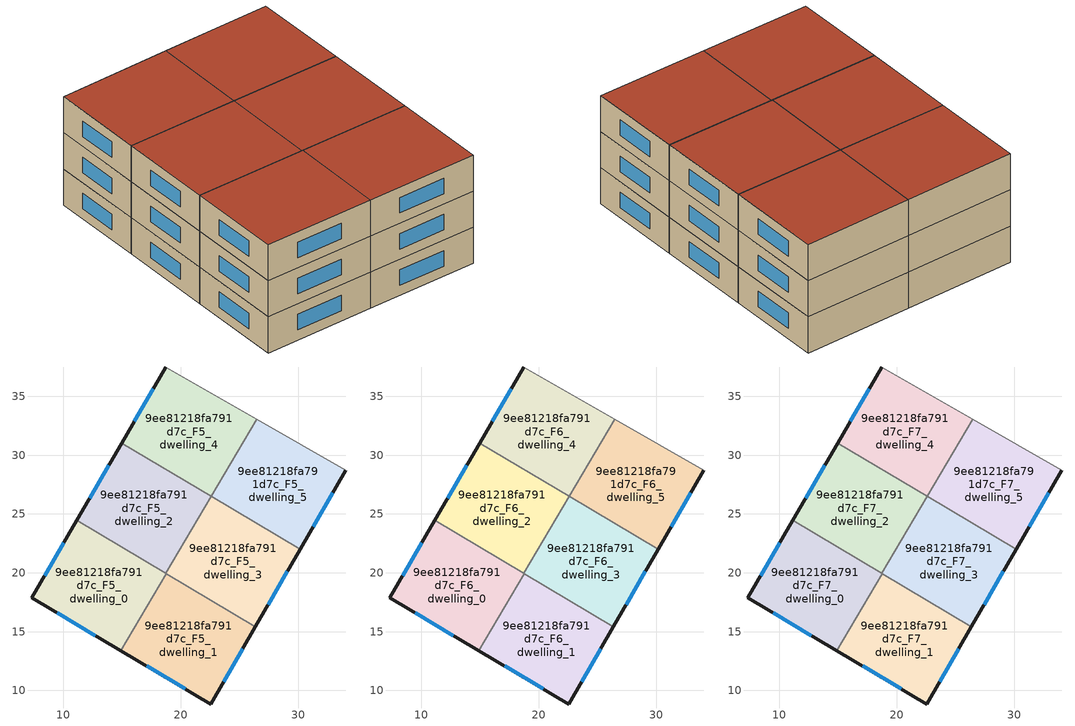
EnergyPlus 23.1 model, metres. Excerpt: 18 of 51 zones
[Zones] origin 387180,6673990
9ee81218fa791d7c_F5_dwelling_0
 floor to 9ee81218fa791d7c_F4_dwelling_0 (EU_floor_Construction): 18.78,19.91 14.91,13.39 7.34,17.88 11.15,24.45 z15
 wall outside (EU_wall_Construction): 11.15,24.45 7.34,17.88 14.91,13.39 z15:18
 wall to 9ee81218fa791d7c_F5_dwelling_1 (EU_wall_Construction): 14.91,13.39 18.78,19.91 z15:18
 wall to 9ee81218fa791d7c_F5_dwelling_2 (EU_wall_Construction): 18.71,19.95 11.15,24.45 z15:18
 wall to 9ee81218fa791d7c_F5_dwelling_3 (EU_wall_Construction): 18.78,19.91 18.71,19.95 z15:18
 window (EU_Window_Construction): 9.5,16.6 12.75,14.67 / 10.06,22.57 8.43,19.76 z15.86:17.14
9ee81218fa791d7c_F5_dwelling_1
 floor to 9ee81218fa791d7c_F4_dwelling_1 (EU_floor_Construction): 26.35,15.42 22.55,8.85 14.91,13.39 18.78,19.91 z15
 wall outside (EU_wall_Construction): 14.91,13.39 22.55,8.85 26.35,15.42 z15:18
 wall to 9ee81218fa791d7c_F5_dwelling_3 (EU_wall_Construction): 26.35,15.42 18.78,19.91 z15:18
 window (EU_Window_Construction): 23.64,10.73 25.26,13.54 / 17.09,12.09 20.37,10.15 z15.86:17.14
9ee81218fa791d7c_F5_dwelling_2
 floor to 9ee81218fa791d7c_F4_dwelling_2 (EU_floor_Construction): 22.6,26.49 18.72,19.96 11.15,24.45 14.97,31.02 z15
 wall outside (EU_wall_Construction): 14.97,31.02 11.15,24.45 z15:18
 wall to 9ee81218fa791d7c_F5_dwelling_3 (EU_wall_Construction): 18.72,19.96 22.6,26.49 z15:18
 wall to 9ee81218fa791d7c_F5_dwelling_4 (EU_wall_Construction): 22.59,26.49 14.97,31.02 z15:18
 wall to 9ee81218fa791d7c_F5_dwelling_5 (EU_wall_Construction): 22.6,26.49 22.59,26.49 z15:18
 window (EU_Window_Construction): 13.88,29.14 12.25,26.32 z15.86:17.14
9ee81218fa791d7c_F5_dwelling_3
 floor to 9ee81218fa791d7c_F4_dwelling_3 (EU_floor_Construction): 30.15,22 26.35,15.42 18.72,19.96 22.6,26.49 z15
 wall outside (EU_wall_Construction): 26.35,15.42 30.15,22 z15:18
 wall to 9ee81218fa791d7c_F5_dwelling_5 (EU_wall_Construction): 30.15,22 22.6,26.49 z15:18
 window (EU_Window_Construction): 27.43,17.3 29.06,20.12 z15.86:17.14
9ee81218fa791d7c_F5_dwelling_4
 floor to 9ee81218fa791d7c_F4_dwelling_4 (EU_floor_Construction): 26.47,33.04 22.59,26.5 14.97,31.02 18.73,37.49 z15
 wall outside (EU_wall_Construction): 18.73,37.49 14.97,31.02 z15:18
 wall to 9ee81218fa791d7c_F5_dwelling_5 (EU_wall_Construction): 22.59,26.5 26.47,33.04 z15:18
 wall adiabatic (EU_wall_Construction): 26.47,33.04 18.73,37.49 z15:18
 window (EU_Window_Construction): 17.66,35.64 16.05,32.87 z15.86:17.14
9ee81218fa791d7c_F5_dwelling_5
 floor to 9ee81218fa791d7c_F4_dwelling_5 (EU_floor_Construction): 34.02,28.7 30.15,22 22.59,26.5 26.47,33.04 z15
 wall outside (EU_wall_Construction): 30.15,22 34.02,28.7 z15:18
 wall adiabatic (EU_wall_Construction): 34.02,28.7 26.47,33.04 z15:18
 window (EU_Window_Construction): 31.25,23.92 32.91,26.79 z15.86:17.14
9ee81218fa791d7c_F6_dwelling_0
 floor to 9ee81218fa791d7c_F5_dwelling_0 (EU_floor_Construction): 18.78,19.91 14.91,13.39 7.34,17.88 11.15,24.45 z18
 wall outside (EU_wall_Construction): 11.15,24.45 7.34,17.88 14.91,13.39 z18:21
 wall to 9ee81218fa791d7c_F6_dwelling_1 (EU_wall_Construction): 14.91,13.39 18.78,19.91 z18:21
 wall to 9ee81218fa791d7c_F6_dwelling_2 (EU_wall_Construction): 18.71,19.95 11.15,24.45 z18:21
 wall to 9ee81218fa791d7c_F6_dwelling_3 (EU_wall_Construction): 18.78,19.91 18.71,19.95 z18:21
 window (EU_Window_Construction): 9.5,16.6 12.75,14.67 / 10.06,22.57 8.43,19.76 z18.86:20.14
9ee81218fa791d7c_F6_dwelling_1
 floor to 9ee81218fa791d7c_F5_dwelling_1 (EU_floor_Construction): 26.35,15.42 22.55,8.85 14.91,13.39 18.78,19.91 z18
 wall outside (EU_wall_Construction): 14.91,13.39 22.55,8.85 26.35,15.42 z18:21
 wall to 9ee81218fa791d7c_F6_dwelling_3 (EU_wall_Construction): 26.35,15.42 18.78,19.91 z18:21
 window (EU_Window_Construction): 23.64,10.73 25.26,13.54 / 17.09,12.09 20.37,10.15 z18.86:20.14
9ee81218fa791d7c_F6_dwelling_2
 floor to 9ee81218fa791d7c_F5_dwelling_2 (EU_floor_Construction): 22.6,26.49 18.72,19.96 11.15,24.45 14.97,31.02 z18
 wall outside (EU_wall_Construction): 14.97,31.02 11.15,24.45 z18:21
 wall to 9ee81218fa791d7c_F6_dwelling_3 (EU_wall_Construction): 18.72,19.96 22.6,26.49 z18:21
 wall to 9ee81218fa791d7c_F6_dwelling_4 (EU_wall_Construction): 22.59,26.49 14.97,31.02 z18:21
 wall to 9ee81218fa791d7c_F6_dwelling_5 (EU_wall_Construction): 22.6,26.49 22.59,26.49 z18:21
 window (EU_Window_Construction): 13.88,29.14 12.25,26.32 z18.86:20.14
9ee81218fa791d7c_F6_dwelling_3
 floor to 9ee81218fa791d7c_F5_dwelling_3 (EU_floor_Construction): 30.15,22 26.35,15.42 18.72,19.96 22.6,26.49 z18
 wall outside (EU_wall_Construction): 26.35,15.42 30.15,22 z18:21
 wall to 9ee81218fa791d7c_F6_dwelling_5 (EU_wall_Construction): 30.15,22 22.6,26.49 z18:21
 window (EU_Window_Construction): 27.43,17.3 29.06,20.12 z18.86:20.14
9ee81218fa791d7c_F6_dwelling_4
 floor to 9ee81218fa791d7c_F5_dwelling_4 (EU_floor_Construction): 26.47,33.04 22.59,26.5 14.97,31.02 18.73,37.49 z18
 wall outside (EU_wall_Construction): 18.73,37.49 14.97,31.02 z18:21
 wall to 9ee81218fa791d7c_F6_dwelling_5 (EU_wall_Construction): 22.59,26.5 26.47,33.04 z18:21
 wall adiabatic (EU_wall_Construction): 26.47,33.04 18.73,37.49 z18:21
 window (EU_Window_Construction): 17.66,35.64 16.05,32.87 z18.86:20.14
9ee81218fa791d7c_F6_dwelling_5
 floor to 9ee81218fa791d7c_F5_dwelling_5 (EU_floor_Construction): 34.02,28.7 30.15,22 22.59,26.5 26.47,33.04 z18
 wall outside (EU_wall_Construction): 30.15,22 34.02,28.7 z18:21
 wall adiabatic (EU_wall_Construction): 34.02,28.7 26.47,33.04 z18:21
 window (EU_Window_Construction): 31.25,23.92 32.91,26.79 z18.86:20.14
9ee81218fa791d7c_F7_dwelling_0
 floor to 9ee81218fa791d7c_F6_dwelling_0 (EU_floor_Construction): 18.78,19.91 14.91,13.39 7.34,17.88 11.15,24.45 z21
 wall outside (EU_wall_Construction): 11.15,24.45 7.34,17.88 14.91,13.39 z21:24
 wall to 9ee81218fa791d7c_F7_dwelling_1 (EU_wall_Construction): 14.91,13.39 18.78,19.91 z21:24
 wall to 9ee81218fa791d7c_F7_dwelling_2 (EU_wall_Construction): 18.71,19.95 11.15,24.45 z21:24
 wall to 9ee81218fa791d7c_F7_dwelling_3 (EU_wall_Construction): 18.78,19.91 18.71,19.95 z21:24
 window (EU_Window_Construction): 9.5,16.6 12.75,14.67 / 10.06,22.57 8.43,19.76 z21.86:23.14
 roof outside (EU_roof_Construction): 14.91,13.39 18.78,19.91 11.15,24.45 7.34,17.88 z24
9ee81218fa791d7c_F7_dwelling_1
 floor to 9ee81218fa791d7c_F6_dwelling_1 (EU_floor_Construction): 26.35,15.42 22.55,8.85 14.91,13.39 18.78,19.91 z21
 wall outside (EU_wall_Construction): 14.91,13.39 22.55,8.85 26.35,15.42 z21:24
 wall to 9ee81218fa791d7c_F7_dwelling_3 (EU_wall_Construction): 26.35,15.42 18.78,19.91 z21:24
 window (EU_Window_Construction): 23.64,10.73 25.26,13.54 / 17.09,12.09 20.37,10.15 z21.86:23.14
 roof outside (EU_roof_Construction): 22.55,8.85 26.35,15.42 18.78,19.91 14.91,13.39 z24
9ee81218fa791d7c_F7_dwelling_2
 floor to 9ee81218fa791d7c_F6_dwelling_2 (EU_floor_Construction): 22.6,26.49 18.72,19.96 11.15,24.45 14.97,31.02 z21
 wall outside (EU_wall_Construction): 14.97,31.02 11.15,24.45 z21:24
 wall to 9ee81218fa791d7c_F7_dwelling_3 (EU_wall_Construction): 18.72,19.96 22.6,26.49 z21:24
 wall to 9ee81218fa791d7c_F7_dwelling_4 (EU_wall_Construction): 22.59,26.49 14.97,31.02 z21:24
 wall to 9ee81218fa791d7c_F7_dwelling_5 (EU_wall_Construction): 22.6,26.49 22.59,26.49 z21:24
 window (EU_Window_Construction): 13.88,29.14 12.25,26.32 z21.86:23.14
 roof outside (EU_roof_Construction): 18.72,19.96 22.6,26.49 14.97,31.02 11.15,24.45 z24
9ee81218fa791d7c_F7_dwelling_3
 floor to 9ee81218fa791d7c_F6_dwelling_3 (EU_floor_Construction): 30.15,22 26.35,15.42 18.72,19.96 22.6,26.49 z21
 wall outside (EU_wall_Construction): 26.35,15.42 30.15,22 z21:24
 wall to 9ee81218fa791d7c_F7_dwelling_5 (EU_wall_Construction): 30.15,22 22.6,26.49 z21:24
 window (EU_Window_Construction): 27.43,17.3 29.06,20.12 z21.86:23.14
 roof outside (EU_roof_Construction): 26.35,15.42 30.15,22 22.6,26.49 18.72,19.96 z24
9ee81218fa791d7c_F7_dwelling_4
 floor to 9ee81218fa791d7c_F6_dwelling_4 (EU_floor_Construction): 26.47,33.04 22.59,26.5 14.97,31.02 18.73,37.49 z21
 wall outside (EU_wall_Construction): 18.73,37.49 14.97,31.02 z21:24
 wall to 9ee81218fa791d7c_F7_dwelling_5 (EU_wall_Construction): 22.59,26.5 26.47,33.04 z21:24
 wall adiabatic (EU_wall_Construction): 26.47,33.04 18.73,37.49 z21:24
 window (EU_Window_Construction): 17.66,35.64 16.05,32.87 z21.86:23.14
 roof outside (EU_roof_Construction): 22.59,26.5 26.47,33.04 18.73,37.49 14.97,31.02 z24
9ee81218fa791d7c_F7_dwelling_5
 floor to 9ee81218fa791d7c_F6_dwelling_5 (EU_floor_Construction): 34.02,28.7 30.15,22 22.59,26.5 26.47,33.04 z21
 wall outside (EU_wall_Construction): 30.15,22 34.02,28.7 z21:24
 wall adiabatic (EU_wall_Construction): 34.02,28.7 26.47,33.04 z21:24
 window (EU_Window_Construction): 31.25,23.92 32.91,26.79 z21.86:23.14
 roof outside (EU_roof_Construction): 30.15,22 34.02,28.7 26.47,33.04 22.59,26.5 z24
[Building]
EU S2 Campaign: North Axis=0; Terrain=City; Solar Distribution=FullExterior
[Site:Location]
Helsinki-Vantaa.AP: Latitude=60.317; Longitude=24.963; Time Zone=2; Elevation=54.6
[SizingPeriod:WeatherFileDays]
AnnualSizingPeriod: Begin Month=1; Begin Day of Month=1; End Month=12; End Day of Month=31; Day of Week for Start Day=Monday; Use Weather File Daylight Saving Period=No; Use Weather File Rain and Snow Indicators=No
[MATERIAL]
EU_InternalMass_Material: Roughness=MediumRough; Thickness=0.1; Conductivity=1; Density=1800; Specific Heat=900; Thermal Absorptance=0.9; Solar Absorptance=0.7; Visible Absorptance=0.7
[MATERIAL:NOMASS] Roughness=MediumRough; Thermal Absorptance=0.9; Solar Absorptance=0.7; Visible Absorptance=0.7
Name | Thermal Resistance
EU_wall_NoMass | 1.10183
EU_roof_NoMass; EU_floor_NoMass | 1.70606
[WINDOWMATERIAL:SIMPLEGLAZINGSYSTEM]
EU_Window_SimpleGlazing: UFactor=3.11035; Solar Heat Gain Coefficient=0.8; Visible Transmittance=0.8
[CONSTRUCTION]
EU_wall_Construction: EU_wall_NoMass
EU_roof_Construction: EU_roof_NoMass
EU_floor_Construction: EU_floor_NoMass
EU_Window_Construction: EU_Window_SimpleGlazing
EU_InternalMass_Construction: EU_InternalMass_Material
[ZONE] Type=1; Multiplier=1; Ceiling Height=autocalculate; Floor Area=autocalculate; Part of Total Floor Area=Yes
Name | Volume
9ee81218fa791d7c_F5_dwelling_0; 9ee81218fa791d7c_F6_dwelling_0; 9ee81218fa791d7c_F7_dwelling_0 | 201.303
9ee81218fa791d7c_F5_dwelling_1; 9ee81218fa791d7c_F6_dwelling_1; 9ee81218fa791d7c_F7_dwelling_1; 9ee81218fa791d7c_F5_dwelling_4; 9ee81218fa791d7c_F6_dwelling_4; 9ee81218fa791d7c_F7_dwelling_4 | 201.301
9ee81218fa791d7c_F5_dwelling_2; 9ee81218fa791d7c_F6_dwelling_2; 9ee81218fa791d7c_F7_dwelling_2 | 201.325
9ee81218fa791d7c_F5_dwelling_3; 9ee81218fa791d7c_F6_dwelling_3; 9ee81218fa791d7c_F7_dwelling_3 | 201.313
9ee81218fa791d7c_F5_dwelling_5; 9ee81218fa791d7c_F6_dwelling_5; 9ee81218fa791d7c_F7_dwelling_5 | 201.294
[INTERNALMASS] Construction=EU_InternalMass_Construction
Name | Zone or ZoneList | Surface Area
9ee81218fa791d7c_F5_dwelling_0_EU_InternalMass | 9ee81218fa791d7c_F5_dwelling_0 | 67.1009
9ee81218fa791d7c_F5_dwelling_1_EU_InternalMass | 9ee81218fa791d7c_F5_dwelling_1 | 67.1003
9ee81218fa791d7c_F5_dwelling_2_EU_InternalMass | 9ee81218fa791d7c_F5_dwelling_2 | 67.1082
9ee81218fa791d7c_F5_dwelling_3_EU_InternalMass | 9ee81218fa791d7c_F5_dwelling_3 | 67.1045
9ee81218fa791d7c_F5_dwelling_4_EU_InternalMass | 9ee81218fa791d7c_F5_dwelling_4 | 67.1003
9ee81218fa791d7c_F5_dwelling_5_EU_InternalMass | 9ee81218fa791d7c_F5_dwelling_5 | 67.0981
9ee81218fa791d7c_F6_dwelling_0_EU_InternalMass | 9ee81218fa791d7c_F6_dwelling_0 | 67.1009
9ee81218fa791d7c_F6_dwelling_1_EU_InternalMass | 9ee81218fa791d7c_F6_dwelling_1 | 67.1003
9ee81218fa791d7c_F6_dwelling_2_EU_InternalMass | 9ee81218fa791d7c_F6_dwelling_2 | 67.1082
9ee81218fa791d7c_F6_dwelling_3_EU_InternalMass | 9ee81218fa791d7c_F6_dwelling_3 | 67.1045
9ee81218fa791d7c_F6_dwelling_4_EU_InternalMass | 9ee81218fa791d7c_F6_dwelling_4 | 67.1003
9ee81218fa791d7c_F6_dwelling_5_EU_InternalMass | 9ee81218fa791d7c_F6_dwelling_5 | 67.0981
9ee81218fa791d7c_F7_dwelling_0_EU_InternalMass | 9ee81218fa791d7c_F7_dwelling_0 | 67.1009
9ee81218fa791d7c_F7_dwelling_1_EU_InternalMass | 9ee81218fa791d7c_F7_dwelling_1 | 67.1003
9ee81218fa791d7c_F7_dwelling_2_EU_InternalMass | 9ee81218fa791d7c_F7_dwelling_2 | 67.1082
9ee81218fa791d7c_F7_dwelling_3_EU_InternalMass | 9ee81218fa791d7c_F7_dwelling_3 | 67.1045
9ee81218fa791d7c_F7_dwelling_4_EU_InternalMass | 9ee81218fa791d7c_F7_dwelling_4 | 67.1003
9ee81218fa791d7c_F7_dwelling_5_EU_InternalMass | 9ee81218fa791d7c_F7_dwelling_5 | 67.0981
[OTHEREQUIPMENT] Fuel Type=Electricity; Design Level Calculation Method=Watts/Area; Power per Zone Floor Area=1; Fraction Latent=0; Fraction Radiant=0; Fraction Lost=0; Carbon Dioxide Generation Rate=0; EndUse Subcategory=EU_Step8_InternalGains
Name | Zone or ZoneList or Space or SpaceList | Schedule
EU_Step8_InternalGain_9ee81218fa791d7c_F5_dwelling_0_f000 | 9ee81218fa791d7c_F5_dwelling_0 | EU_Step8_GainSchedule_9ee81218fa791d7c_F5_dwelling_0_f000
EU_Step8_InternalGain_9ee81218fa791d7c_F5_dwelling_1_f000 | 9ee81218fa791d7c_F5_dwelling_1 | EU_Step8_GainSchedule_9ee81218fa791d7c_F5_dwelling_1_f000
EU_Step8_InternalGain_9ee81218fa791d7c_F5_dwelling_2_f000 | 9ee81218fa791d7c_F5_dwelling_2 | EU_Step8_GainSchedule_9ee81218fa791d7c_F5_dwelling_2_f000
EU_Step8_InternalGain_9ee81218fa791d7c_F5_dwelling_3_f000 | 9ee81218fa791d7c_F5_dwelling_3 | EU_Step8_GainSchedule_9ee81218fa791d7c_F5_dwelling_3_f000
EU_Step8_InternalGain_9ee81218fa791d7c_F5_dwelling_4_f000 | 9ee81218fa791d7c_F5_dwelling_4 | EU_Step8_GainSchedule_9ee81218fa791d7c_F5_dwelling_4_f000
EU_Step8_InternalGain_9ee81218fa791d7c_F5_dwelling_5_f000 | 9ee81218fa791d7c_F5_dwelling_5 | EU_Step8_GainSchedule_9ee81218fa791d7c_F5_dwelling_5_f000
EU_Step8_InternalGain_9ee81218fa791d7c_F6_dwelling_0_f000 | 9ee81218fa791d7c_F6_dwelling_0 | EU_Step8_GainSchedule_9ee81218fa791d7c_F6_dwelling_0_f000
EU_Step8_InternalGain_9ee81218fa791d7c_F6_dwelling_1_f000 | 9ee81218fa791d7c_F6_dwelling_1 | EU_Step8_GainSchedule_9ee81218fa791d7c_F6_dwelling_1_f000
EU_Step8_InternalGain_9ee81218fa791d7c_F6_dwelling_2_f000 | 9ee81218fa791d7c_F6_dwelling_2 | EU_Step8_GainSchedule_9ee81218fa791d7c_F6_dwelling_2_f000
EU_Step8_InternalGain_9ee81218fa791d7c_F6_dwelling_3_f000 | 9ee81218fa791d7c_F6_dwelling_3 | EU_Step8_GainSchedule_9ee81218fa791d7c_F6_dwelling_3_f000
EU_Step8_InternalGain_9ee81218fa791d7c_F6_dwelling_4_f000 | 9ee81218fa791d7c_F6_dwelling_4 | EU_Step8_GainSchedule_9ee81218fa791d7c_F6_dwelling_4_f000
EU_Step8_InternalGain_9ee81218fa791d7c_F6_dwelling_5_f000 | 9ee81218fa791d7c_F6_dwelling_5 | EU_Step8_GainSchedule_9ee81218fa791d7c_F6_dwelling_5_f000
EU_Step8_InternalGain_9ee81218fa791d7c_F7_dwelling_0_f000 | 9ee81218fa791d7c_F7_dwelling_0 | EU_Step8_GainSchedule_9ee81218fa791d7c_F7_dwelling_0_f000
EU_Step8_InternalGain_9ee81218fa791d7c_F7_dwelling_1_f000 | 9ee81218fa791d7c_F7_dwelling_1 | EU_Step8_GainSchedule_9ee81218fa791d7c_F7_dwelling_1_f000
EU_Step8_InternalGain_9ee81218fa791d7c_F7_dwelling_2_f000 | 9ee81218fa791d7c_F7_dwelling_2 | EU_Step8_GainSchedule_9ee81218fa791d7c_F7_dwelling_2_f000
EU_Step8_InternalGain_9ee81218fa791d7c_F7_dwelling_3_f000 | 9ee81218fa791d7c_F7_dwelling_3 | EU_Step8_GainSchedule_9ee81218fa791d7c_F7_dwelling_3_f000
EU_Step8_InternalGain_9ee81218fa791d7c_F7_dwelling_4_f000 | 9ee81218fa791d7c_F7_dwelling_4 | EU_Step8_GainSchedule_9ee81218fa791d7c_F7_dwelling_4_f000
EU_Step8_InternalGain_9ee81218fa791d7c_F7_dwelling_5_f000 | 9ee81218fa791d7c_F7_dwelling_5 | EU_Step8_GainSchedule_9ee81218fa791d7c_F7_dwelling_5_f000
[ZONEVENTILATION:DESIGNFLOWRATE] Schedule=EU_AlwaysOn; Design Flow Rate Calculation Method=AirChanges/Hour; Air Changes per Hour=0.756316; Ventilation Type=Natural; Fan Pressure Rise=0; Fan Total Efficiency=1; Constant Term Coefficient=1; Temperature Term Coefficient=0; Velocity Term Coefficient=0; Velocity Squared Term Coefficient=0; Minimum Indoor Temperature=-100; Maximum Indoor Temperature=100; Delta Temperature=-100; Minimum Outdoor Temperature=-100; Maximum Outdoor Temperature=100; Maximum Wind Speed=40
Name | Zone or ZoneList or Space or SpaceList
EU_ConstantAir_9ee81218fa791d7c_F5_dwelling_0 | 9ee81218fa791d7c_F5_dwelling_0
EU_ConstantAir_9ee81218fa791d7c_F5_dwelling_1 | 9ee81218fa791d7c_F5_dwelling_1
EU_ConstantAir_9ee81218fa791d7c_F5_dwelling_2 | 9ee81218fa791d7c_F5_dwelling_2
EU_ConstantAir_9ee81218fa791d7c_F5_dwelling_3 | 9ee81218fa791d7c_F5_dwelling_3
EU_ConstantAir_9ee81218fa791d7c_F5_dwelling_4 | 9ee81218fa791d7c_F5_dwelling_4
EU_ConstantAir_9ee81218fa791d7c_F5_dwelling_5 | 9ee81218fa791d7c_F5_dwelling_5
EU_ConstantAir_9ee81218fa791d7c_F6_dwelling_0 | 9ee81218fa791d7c_F6_dwelling_0
EU_ConstantAir_9ee81218fa791d7c_F6_dwelling_1 | 9ee81218fa791d7c_F6_dwelling_1
EU_ConstantAir_9ee81218fa791d7c_F6_dwelling_2 | 9ee81218fa791d7c_F6_dwelling_2
EU_ConstantAir_9ee81218fa791d7c_F6_dwelling_3 | 9ee81218fa791d7c_F6_dwelling_3
EU_ConstantAir_9ee81218fa791d7c_F6_dwelling_4 | 9ee81218fa791d7c_F6_dwelling_4
EU_ConstantAir_9ee81218fa791d7c_F6_dwelling_5 | 9ee81218fa791d7c_F6_dwelling_5
EU_ConstantAir_9ee81218fa791d7c_F7_dwelling_0 | 9ee81218fa791d7c_F7_dwelling_0
EU_ConstantAir_9ee81218fa791d7c_F7_dwelling_1 | 9ee81218fa791d7c_F7_dwelling_1
EU_ConstantAir_9ee81218fa791d7c_F7_dwelling_2 | 9ee81218fa791d7c_F7_dwelling_2
EU_ConstantAir_9ee81218fa791d7c_F7_dwelling_3 | 9ee81218fa791d7c_F7_dwelling_3
EU_ConstantAir_9ee81218fa791d7c_F7_dwelling_4 | 9ee81218fa791d7c_F7_dwelling_4
EU_ConstantAir_9ee81218fa791d7c_F7_dwelling_5 | 9ee81218fa791d7c_F7_dwelling_5
[HVACTEMPLATE:THERMOSTAT] Constant Heating Setpoint=20; Constant Cooling Setpoint=50
EU_HeatOnly_9ee81218fa791d7c_F0_dwelling_0; EU_HeatOnly_9ee81218fa791d7c_F0_dwelling_1; EU_HeatOnly_9ee81218fa791d7c_F0_dwelling_2; EU_HeatOnly_9ee81218fa791d7c_F0_dwelling_3; EU_HeatOnly_9ee81218fa791d7c_F0_dwelling_4; EU_HeatOnly_9ee81218fa791d7c_F0_dwelling_5; EU_HeatOnly_9ee81218fa791d7c_F0_dwelling_6; EU_HeatOnly_9ee81218fa791d7c_F1_dwelling_0; EU_HeatOnly_9ee81218fa791d7c_F1_dwelling_1; EU_HeatOnly_9ee81218fa791d7c_F1_dwelling_2; EU_HeatOnly_9ee81218fa791d7c_F1_dwelling_3; EU_HeatOnly_9ee81218fa791d7c_F1_dwelling_4; EU_HeatOnly_9ee81218fa791d7c_F1_dwelling_5; EU_HeatOnly_9ee81218fa791d7c_F1_dwelling_6; EU_HeatOnly_9ee81218fa791d7c_F2_dwelling_0; EU_HeatOnly_9ee81218fa791d7c_F2_dwelling_1; EU_HeatOnly_9ee81218fa791d7c_F2_dwelling_2; EU_HeatOnly_9ee81218fa791d7c_F2_dwelling_3; EU_HeatOnly_9ee81218fa791d7c_F2_dwelling_4; EU_HeatOnly_9ee81218fa791d7c_F2_dwelling_5; EU_HeatOnly_9ee81218fa791d7c_F2_dwelling_6; EU_HeatOnly_9ee81218fa791d7c_F3_dwelling_0; EU_HeatOnly_9ee81218fa791d7c_F3_dwelling_1; EU_HeatOnly_9ee81218fa791d7c_F3_dwelling_2; EU_HeatOnly_9ee81218fa791d7c_F3_dwelling_3; EU_HeatOnly_9ee81218fa791d7c_F3_dwelling_4; EU_HeatOnly_9ee81218fa791d7c_F3_dwelling_5; EU_HeatOnly_9ee81218fa791d7c_F4_dwelling_0; EU_HeatOnly_9ee81218fa791d7c_F4_dwelling_1; EU_HeatOnly_9ee81218fa791d7c_F4_dwelling_2; EU_HeatOnly_9ee81218fa791d7c_F4_dwelling_3; EU_HeatOnly_9ee81218fa791d7c_F4_dwelling_4; EU_HeatOnly_9ee81218fa791d7c_F4_dwelling_5; EU_HeatOnly_9ee81218fa791d7c_F5_dwelling_0; EU_HeatOnly_9ee81218fa791d7c_F5_dwelling_1; EU_HeatOnly_9ee81218fa791d7c_F5_dwelling_2; EU_HeatOnly_9ee81218fa791d7c_F5_dwelling_3; EU_HeatOnly_9ee81218fa791d7c_F5_dwelling_4; EU_HeatOnly_9ee81218fa791d7c_F5_dwelling_5; EU_HeatOnly_9ee81218fa791d7c_F6_dwelling_0; EU_HeatOnly_9ee81218fa791d7c_F6_dwelling_1; EU_HeatOnly_9ee81218fa791d7c_F6_dwelling_2; EU_HeatOnly_9ee81218fa791d7c_F6_dwelling_3; EU_HeatOnly_9ee81218fa791d7c_F6_dwelling_4; EU_HeatOnly_9ee81218fa791d7c_F6_dwelling_5; EU_HeatOnly_9ee81218fa791d7c_F7_dwelling_0; EU_HeatOnly_9ee81218fa791d7c_F7_dwelling_1; EU_HeatOnly_9ee81218fa791d7c_F7_dwelling_2; EU_HeatOnly_9ee81218fa791d7c_F7_dwelling_3; EU_HeatOnly_9ee81218fa791d7c_F7_dwelling_4; EU_HeatOnly_9ee81218fa791d7c_F7_dwelling_5
[HVACTEMPLATE:ZONE:IDEALLOADSAIRSYSTEM] System Availability Schedule=EU_AlwaysOn; Maximum Heating Supply Air Temperature=50; Minimum Cooling Supply Air Temperature=13; Maximum Heating Supply Air Humidity Ratio=0.0156; Minimum Cooling Supply Air Humidity Ratio=0.0077; Heating Limit=NoLimit; Cooling Limit=NoLimit; Heating Availability Schedule=EU_AlwaysOn; Cooling Availability Schedule=EU_CoolingOff; Dehumidification Control Type=ConstantSensibleHeatRatio; Cooling Sensible Heat Ratio=0.7; Dehumidification Setpoint=60; Humidification Control Type=None; Humidification Setpoint=30; Outdoor Air Method=None; Outdoor Air Flow Rate per Person=0.00944; Outdoor Air Flow Rate per Zone Floor Area=0; Outdoor Air Flow Rate per Zone=0; Demand Controlled Ventilation Type=None; Outdoor Air Economizer Type=NoEconomizer; Heat Recovery Type=None; Sensible Heat Recovery Effectiveness=0.7; Latent Heat Recovery Effectiveness=0.65
Name | Template Thermostat
9ee81218fa791d7c_F5_dwelling_0 | EU_HeatOnly_9ee81218fa791d7c_F5_dwelling_0
9ee81218fa791d7c_F5_dwelling_1 | EU_HeatOnly_9ee81218fa791d7c_F5_dwelling_1
9ee81218fa791d7c_F5_dwelling_2 | EU_HeatOnly_9ee81218fa791d7c_F5_dwelling_2
9ee81218fa791d7c_F5_dwelling_3 | EU_HeatOnly_9ee81218fa791d7c_F5_dwelling_3
9ee81218fa791d7c_F5_dwelling_4 | EU_HeatOnly_9ee81218fa791d7c_F5_dwelling_4
9ee81218fa791d7c_F5_dwelling_5 | EU_HeatOnly_9ee81218fa791d7c_F5_dwelling_5
9ee81218fa791d7c_F6_dwelling_0 | EU_HeatOnly_9ee81218fa791d7c_F6_dwelling_0
9ee81218fa791d7c_F6_dwelling_1 | EU_HeatOnly_9ee81218fa791d7c_F6_dwelling_1
9ee81218fa791d7c_F6_dwelling_2 | EU_HeatOnly_9ee81218fa791d7c_F6_dwelling_2
9ee81218fa791d7c_F6_dwelling_3 | EU_HeatOnly_9ee81218fa791d7c_F6_dwelling_3
9ee81218fa791d7c_F6_dwelling_4 | EU_HeatOnly_9ee81218fa791d7c_F6_dwelling_4
9ee81218fa791d7c_F6_dwelling_5 | EU_HeatOnly_9ee81218fa791d7c_F6_dwelling_5
9ee81218fa791d7c_F7_dwelling_0 | EU_HeatOnly_9ee81218fa791d7c_F7_dwelling_0
9ee81218fa791d7c_F7_dwelling_1 | EU_HeatOnly_9ee81218fa791d7c_F7_dwelling_1
9ee81218fa791d7c_F7_dwelling_2 | EU_HeatOnly_9ee81218fa791d7c_F7_dwelling_2
9ee81218fa791d7c_F7_dwelling_3 | EU_HeatOnly_9ee81218fa791d7c_F7_dwelling_3
9ee81218fa791d7c_F7_dwelling_4 | EU_HeatOnly_9ee81218fa791d7c_F7_dwelling_4
9ee81218fa791d7c_F7_dwelling_5 | EU_HeatOnly_9ee81218fa791d7c_F7_dwelling_5
[SIZING:ZONE] Zone Cooling Design Supply Air Temperature Input Method=SupplyAirTemperature; Zone Cooling Design Supply Air Temperature=13; Zone Heating Design Supply Air Temperature Input Method=SupplyAirTemperature; Zone Heating Design Supply Air Temperature=50; Zone Cooling Design Supply Air Humidity Ratio=0.008; Zone Heating Design Supply Air Humidity Ratio=0.008; Cooling Design Air Flow Method=DesignDay; Cooling Design Air Flow Rate=0; Cooling Minimum Air Flow per Zone Floor Area=0.000762; Cooling Minimum Air Flow=0; Cooling Minimum Air Flow Fraction=0.2; Heating Design Air Flow Method=DesignDay; Heating Design Air Flow Rate=0; Heating Maximum Air Flow per Zone Floor Area=0.002032; Heating Maximum Air Flow=0.141576; Heating Maximum Air Flow Fraction=0.3; Account for Dedicated Outdoor Air System=No; Dedicated Outdoor Air System Control Strategy=NeutralSupplyAir; Dedicated Outdoor Air Low Setpoint Temperature for Design=autosize; Dedicated Outdoor Air High Setpoint Temperature for Design=autosize; Zone Load Sizing Method=Sensible Load Only No Latent Load; Zone Latent Cooling Design Supply Air Humidity Ratio Input Method=HumidityRatioDifference; Zone Cooling Design Supply Air Humidity Ratio Difference=0.005; Zone Latent Heating Design Supply Air Humidity Ratio Input Method=HumidityRatioDifference; Zone Humidification Design Supply Air Humidity Ratio Difference=0.005
9ee81218fa791d7c_F5_dwelling_0; 9ee81218fa791d7c_F5_dwelling_1; 9ee81218fa791d7c_F5_dwelling_2; 9ee81218fa791d7c_F5_dwelling_3; 9ee81218fa791d7c_F5_dwelling_4; 9ee81218fa791d7c_F5_dwelling_5; 9ee81218fa791d7c_F6_dwelling_0; 9ee81218fa791d7c_F6_dwelling_1; 9ee81218fa791d7c_F6_dwelling_2; 9ee81218fa791d7c_F6_dwelling_3; 9ee81218fa791d7c_F6_dwelling_4; 9ee81218fa791d7c_F6_dwelling_5; 9ee81218fa791d7c_F7_dwelling_0; 9ee81218fa791d7c_F7_dwelling_1; 9ee81218fa791d7c_F7_dwelling_2; 9ee81218fa791d7c_F7_dwelling_3; 9ee81218fa791d7c_F7_dwelling_4; 9ee81218fa791d7c_F7_dwelling_5
[SCHEDULE:CONSTANT]
Name | Hourly Value
EU_AlwaysOn | 1
EU_CoolingOff | 0
[SCHEDULE:FILE] Column Number=1; Rows to Skip at Top=0; Number of Hours of Data=8760; Column Separator=Comma; Interpolate to Timestep=No; Minutes per Item=60; Adjust Schedule for Daylight Savings=Yes
Name | File
EU_Step8_GainSchedule_9ee81218fa791d7c_F5_dwelling_0_f000 | ../../schedules/9ee81218fa791d7c/9ee81218fa791d7c_F5_dwelling_0_f000_gain.csv
EU_Step8_GainSchedule_9ee81218fa791d7c_F5_dwelling_1_f000 | ../../schedules/9ee81218fa791d7c/9ee81218fa791d7c_F5_dwelling_1_f000_gain.csv
EU_Step8_GainSchedule_9ee81218fa791d7c_F5_dwelling_2_f000 | ../../schedules/9ee81218fa791d7c/9ee81218fa791d7c_F5_dwelling_2_f000_gain.csv
EU_Step8_GainSchedule_9ee81218fa791d7c_F5_dwelling_3_f000 | ../../schedules/9ee81218fa791d7c/9ee81218fa791d7c_F5_dwelling_3_f000_gain.csv
EU_Step8_GainSchedule_9ee81218fa791d7c_F5_dwelling_4_f000 | ../../schedules/9ee81218fa791d7c/9ee81218fa791d7c_F5_dwelling_4_f000_gain.csv
EU_Step8_GainSchedule_9ee81218fa791d7c_F5_dwelling_5_f000 | ../../schedules/9ee81218fa791d7c/9ee81218fa791d7c_F5_dwelling_5_f000_gain.csv
EU_Step8_GainSchedule_9ee81218fa791d7c_F6_dwelling_0_f000 | ../../schedules/9ee81218fa791d7c/9ee81218fa791d7c_F6_dwelling_0_f000_gain.csv
EU_Step8_GainSchedule_9ee81218fa791d7c_F6_dwelling_1_f000 | ../../schedules/9ee81218fa791d7c/9ee81218fa791d7c_F6_dwelling_1_f000_gain.csv
EU_Step8_GainSchedule_9ee81218fa791d7c_F6_dwelling_2_f000 | ../../schedules/9ee81218fa791d7c/9ee81218fa791d7c_F6_dwelling_2_f000_gain.csv
EU_Step8_GainSchedule_9ee81218fa791d7c_F6_dwelling_3_f000 | ../../schedules/9ee81218fa791d7c/9ee81218fa791d7c_F6_dwelling_3_f000_gain.csv
EU_Step8_GainSchedule_9ee81218fa791d7c_F6_dwelling_4_f000 | ../../schedules/9ee81218fa791d7c/9ee81218fa791d7c_F6_dwelling_4_f000_gain.csv
EU_Step8_GainSchedule_9ee81218fa791d7c_F6_dwelling_5_f000 | ../../schedules/9ee81218fa791d7c/9ee81218fa791d7c_F6_dwelling_5_f000_gain.csv
EU_Step8_GainSchedule_9ee81218fa791d7c_F7_dwelling_0_f000 | ../../schedules/9ee81218fa791d7c/9ee81218fa791d7c_F7_dwelling_0_f000_gain.csv
EU_Step8_GainSchedule_9ee81218fa791d7c_F7_dwelling_1_f000 | ../../schedules/9ee81218fa791d7c/9ee81218fa791d7c_F7_dwelling_1_f000_gain.csv
EU_Step8_GainSchedule_9ee81218fa791d7c_F7_dwelling_2_f000 | ../../schedules/9ee81218fa791d7c/9ee81218fa791d7c_F7_dwelling_2_f000_gain.csv
EU_Step8_GainSchedule_9ee81218fa791d7c_F7_dwelling_3_f000 | ../../schedules/9ee81218fa791d7c/9ee81218fa791d7c_F7_dwelling_3_f000_gain.csv
EU_Step8_GainSchedule_9ee81218fa791d7c_F7_dwelling_4_f000 | ../../schedules/9ee81218fa791d7c/9ee81218fa791d7c_F7_dwelling_4_f000_gain.csv
EU_Step8_GainSchedule_9ee81218fa791d7c_F7_dwelling_5_f000 | ../../schedules/9ee81218fa791d7c/9ee81218fa791d7c_F7_dwelling_5_f000_gain.csv
